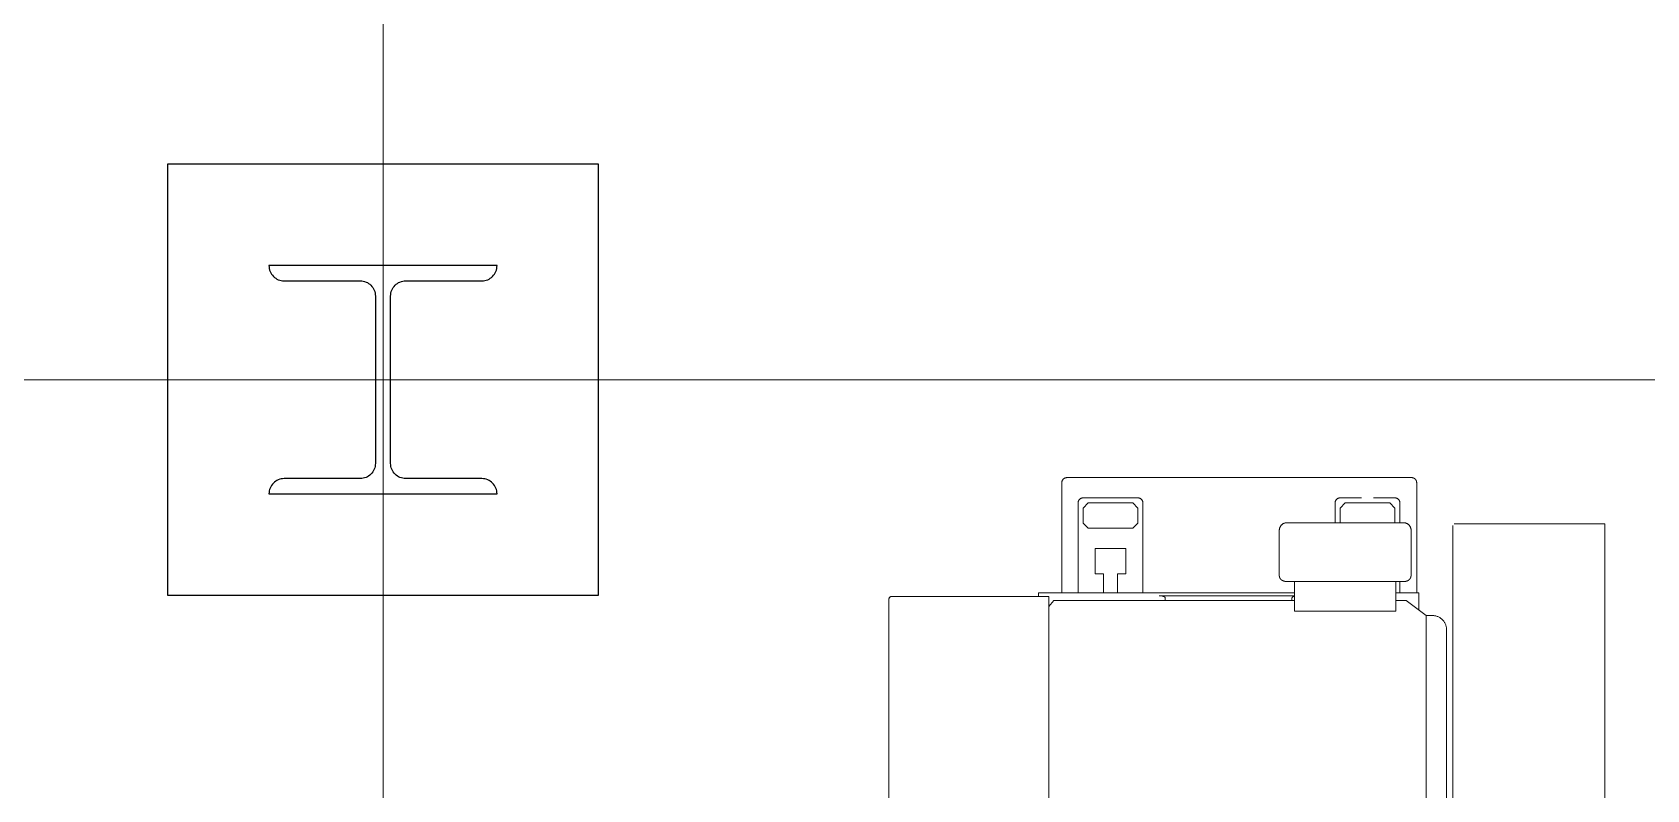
# Model space of a CAD drawing. Extents: x -681219 to -550379, y -242630 to -158199.
# Drawn here: x -644647 to -641463, y -212725 to -211231 of the extents above; entities that cross this region are included whole.
import ezdxf
from ezdxf.lldxf.tags import DXFTag

# ---------------------------------------------------------------- set-up
doc = ezdxf.new("R2010")
doc.units = 0
doc.header["$LTSCALE"] = 1000
doc.linetypes.add('DASHED2', pattern=[9.525, 6.35, -3.175])
doc.layers.get('0').update_dxf_attribs({"linetype": 'CONTINUOUS'})
for name, color, linetype, lineweight in [('famsun', 7, 'CONTINUOUS', 0), ('future', 4, 'DASHED2', 0), ('轴网_轴线', 1, 'CENTER2', 0)]:
    doc.layers.add(name, color=color, linetype=linetype, lineweight=lineweight)
doc.layers.add('GY_Bj_Hatch', color=9, linetype='CONTINUOUS')
tags = doc.linetypes.add('CENTER2', pattern=[28.575, 19.05, -3.175, 3.175, -3.175]).pattern_tags.tags
tags[10:11] = [DXFTag(74, 4), DXFTag(75, 0), DXFTag(340, '0'), DXFTag(46, 0.0), DXFTag(50, 0.0), DXFTag(44, 0.0), DXFTag(45, 0.0)]
tags[8:9] = [DXFTag(74, 4), DXFTag(75, 0), DXFTag(340, '0'), DXFTag(46, 0.0), DXFTag(50, 0.0), DXFTag(44, 0.0), DXFTag(45, 0.0)]
tags[6:7] = [DXFTag(74, 4), DXFTag(75, 0), DXFTag(340, '0'), DXFTag(46, 0.0), DXFTag(50, 0.0), DXFTag(44, 0.0), DXFTag(45, 0.0)]
tags[4:5] = [DXFTag(74, 4), DXFTag(75, 0), DXFTag(340, '0'), DXFTag(46, 0.0), DXFTag(50, 0.0), DXFTag(44, 0.0), DXFTag(45, 0.0)]

# ---------------------------------------------------------------- blocks, each defined once
blk = doc.blocks.new('轴网FB0EDE194AE0F5E0')
at = {"layer": 'GY_Bj_Hatch', "color": 255}
blk.add_lwpolyline([(19575, 15425), (20425, 15425), (20425, 14575), (19575, 14575)], close=True, dxfattribs=at)
blk.add_lwpolyline([(19775, 15225), (20225, 15225, -0.414214), (20195, 15195), (20045, 15195, 0.414214), (20015, 15165), (20015, 14835, 0.414214), (20045, 14805), (20195, 14805, -0.414214), (20225, 14775), (19775, 14775, -0.414214), (19805, 14805), (19955, 14805, 0.414214), (19985, 14835), (19985, 15165, 0.414214), (19955, 15195), (19805, 15195, -0.414214)], format="xyb", close=True, dxfattribs=at)
at = {"layer": '轴网_轴线'}
for p, q in [((20000, -1200), (20000, 23700)), ((-1200, 15000), (44200, 15000))]:
    blk.add_line(p, q, dxfattribs=at)
blk = doc.blocks.new('*U47')
at = {"color": 0, "linetype": 'ByBlock', "lineweight": -2}
for p, q in [((3410.1, -1715.9), (3410.1, 686.2)), ((3110.1, -1587), (3110.1, -279.3)), ((1998.1, -952.5), (1998.1, -1567.5)), ((2313.2, -1572.5), (2313.2, -947.5)), ((3058.1, -1531.6), (3058.1, -985)), ((3098.1, -1013), (3098.1, -1507)), ((2313.2, -1552.8), (2323.1, -1564.6)), ((2798.1, -1601.9), (2798.1, -1543.9)), ((2798.1, -1543.9), (2998.1, -1543.9)), ((2998.1, -1601.9), (2998.1, -1543.9)), ((3018.1, -1564.6), (3058.1, -1535)), ((3043.1, -1580), (3043.1, -1546.1)), ((3058.1, -1531.6), (3058.1, -1535)), ((3058.1, -1535), (3058.1, -1535)), ((3070.1, -1535), (3058.2, -1535)), ((2313.2, -1572.5), (2003.1, -1572.5)), ((2293.1, -1572.5), (2293.1, -1580)), ((2293.1, -1580), (2798.1, -1580)), ((2798.1, -1564.6), (2323.1, -1564.6)), ((2339.1, -1797), (2339.1, -1580)), ((2371.1, -1757), (2371.1, -1580)), ((2421.1, -1617), (2421.1, -1580)), ((2449.1, -1580), (2449.1, -1617)), ((2499.1, -1580), (2499.1, -1757)), ((2798.1, -1574), (2531.1, -1574)), ((2543.1, -1569.6), (2543.1, -1564.6)), ((2793.1, -1564.6), (2793.1, -1569.6)), ((2998.1, -1564.6), (3018.1, -1564.6)), ((2998.1, -1580), (3043.1, -1580)), ((3006.1, -1580), (3006.1, -1601.9)), ((3039.1, -1580), (3039.1, -1797)), ((3110.1, -1712.6), (3110.1, -1587)), ((2405.1, -1667), (2405.1, -1617)), ((2405.1, -1617), (2421.1, -1617)), ((2449.1, -1617), (2465.1, -1617)), ((2465.1, -1617), (2465.1, -1667)), ((2768.1, -1612.7), (2768.1, -1675.2)), ((2783.1, -1601.9), (3013.1, -1601.9)), ((3028.1, -1675.2), (3028.1, -1612.7)), ((2465.1, -1667), (2405.1, -1667)), ((2768.1, -1703), (2768.1, -1675.2)), ((3028.1, -1675.2), (3028.1, -1703)), ((2381.1, -1717), (2391.1, -1707)), ((2381.1, -1717), (2381.1, -1747)), ((2479.1, -1707), (2391.1, -1707)), ((2479.1, -1707), (2489.1, -1717)), ((2489.1, -1747), (2489.1, -1717)), ((3013.1, -1718), (2783.1, -1718)), ((2878.1, -1757), (2878.1, -1718)), ((2888.1, -1718), (2888.1, -1747)), ((2996.1, -1747), (2996.1, -1718)), ((3006.1, -1718), (3006.1, -1757)), ((3113.1, -1715.9), (3410.1, -1715.9)), ((2391.1, -1757), (2381.1, -1747)), ((2489.1, -1747), (2479.1, -1757)), ((2898.1, -1757), (2888.1, -1747)), ((2996.1, -1747), (2986.1, -1757)), ((2489.1, -1767), (2381.1, -1767)), ((2391.1, -1757), (2479.1, -1757)), ((2930.1, -1767), (2888.1, -1767)), ((2898.1, -1757), (2986.1, -1757)), ((2996.1, -1767), (2954.1, -1767)), ((3029.1, -1807), (2349.1, -1807))]:
    blk.add_line(p, q, dxfattribs=at)
for centre, radius, start, end in [((3070.1, -1507), 28, 270, 0), ((2003.1, -1567.5), 5, 180, 270), ((2780.2, -1697), 85.1, 97.9136, 98.1211), ((3017.1, -1679.3), 67.5, 80.5534, 80.8202), ((2783.1, -1703), 15, 180, 270), ((3013.1, -1703), 15, 270, 0), ((2381.1, -1757), 10, 180, 270), ((2489.1, -1757), 10, 270, 0), ((2888.1, -1757), 10, 180, 270), ((2996.1, -1757), 10, 270, 0), ((2349.1, -1797), 10, 180, 270), ((3029.1, -1797), 10, 270, 0)]:
    blk.add_arc(centre, radius, start, end, dxfattribs=at)
at = {"color": 0, "linetype": 'ByBlock', "lineweight": -2, "extrusion": (0, 0, -1)}
for centre, start_param, end_param in [((2531.1, -1569.6), 3.141593, 4.712389), ((2805.1, -1569.6), 5.335216, 6.283185)]:
    blk.add_ellipse(centre, major_axis=(-12, 0), ratio=0.36397, start_param=start_param, end_param=end_param, dxfattribs=at)
at = {"color": 0, "linetype": 'ByBlock', "lineweight": -2}
for points, knots in [([(2768.4, -1612.6), (2768.5, -1611.7), (2768.6, -1610.3), (2769.6, -1608.1), (2771.1, -1606.2), (2773, -1604.6), (2775.4, -1603.5), (2777.9, -1602.7), (2780.6, -1602.1), (2782.2, -1602), (2783.1, -1602)], [0, 0, 0, 0, 0.110335, 0.226985, 0.350495, 0.479447, 0.611312, 0.743363, 0.873352, 1, 1, 1, 1]), ([(3013.1, -1602), (3014.6, -1602), (3017.2, -1602.2), (3020.9, -1603.3), (3023.8, -1605.1), (3025.8, -1607.1), (3027.4, -1609.7), (3027.7, -1611.5), (3027.9, -1612.6)], [0, 0, 0, 0, 0.189352, 0.415708, 0.549761, 0.695493, 0.847886, 1, 1, 1, 1])]:
    blk.add_open_spline(points, degree=3, knots=knots, dxfattribs=at)

msp = doc.modelspace()

# ---------------------------------------------------------------- block references
at = {"layer": 'famsun', "xscale": -1}
msp.add_blockref('轴网FB0EDE194AE0F5E0', (-623955.4609, -226916.6983), dxfattribs=at)
at = {"layer": 'future', "xscale": -1, "rotation": 180}
msp.add_blockref('*U47', (-644955.4609, -213916.6983), dxfattribs=at)

doc.saveas('drawing.dxf')
